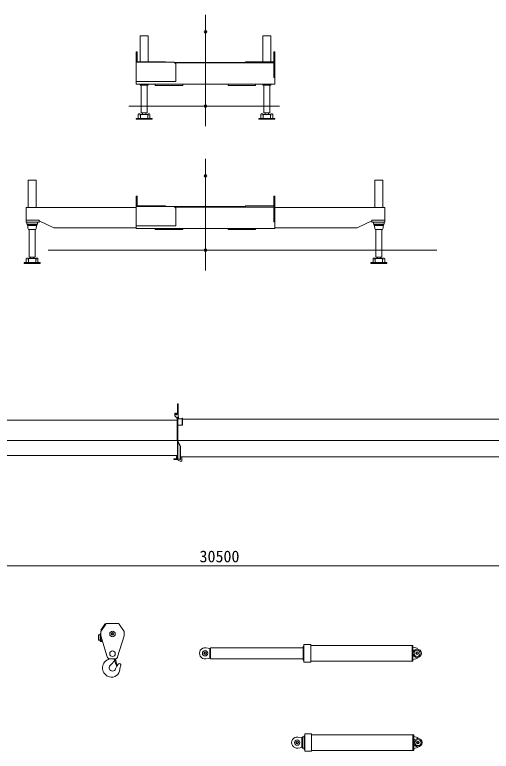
# Model space of a CAD drawing. Units: millimetres, scale not verified. Extents: x -43650 to 43852, y -4717 to 79144.
# Drawn here: x -17233 to -8301, y 1498 to 15292 of the extents above; entities that cross this region are included whole.
import ezdxf
from ezdxf.enums import TextEntityAlignment as Align

# ---------------------------------------------------------------- set-up
doc = ezdxf.new("R2010")
doc.units = ezdxf.units.MM
doc.header["$LTSCALE"] = 100
doc.header["$PDMODE"] = 32
doc.header["$PDSIZE"] = 50
doc.layers.add('0-0_0', color=7, linetype='Continuous', lineweight=18)
doc.styles.add('ＭＳ ゴシック', font='')
doc.styles.get('ＭＳ ゴシック').set_extended_font_data('MS Gothic')

# ---------------------------------------------------------------- blocks, each defined once
blk = doc.blocks.new('D10')
at = {"layer": '0-0_0'}
blk.add_line((33832.48, 12795.25), (18585.25, 12795.25), dxfattribs=at)
at = {"layer": '0-0_0', "style": 'ＭＳ ゴシック'}
blk.add_text('30500', height=110, dxfattribs=at).set_placement((26021.36, 12795.5), align=Align.BOTTOM_LEFT)

msp = doc.modelspace()

# ---------------------------------------------------------------- linework, layer by layer
at = {"layer": '0-0_0'}
for p, q in [((-13657.7, 13204.9), (-13657.7, 15291.8)), ((-14882.7, 14895.4), (-14882.7, 14411.4)), ((-14732.7, 14895.4), (-14882.7, 14895.4)), ((-14732.7, 14895.4), (-14732.7, 14411.4)), ((-12582.7, 14895.4), (-12582.7, 14411.4)), ((-12582.7, 14895.4), (-12432.7, 14895.4)), ((-12432.7, 14895.4), (-12432.7, 14411.4)), ((-14935.7, 14400.7), (-14935.7, 14594.4)), ((-12379.7, 14594.4), (-12357.7, 14594.4)), ((-12379.7, 14594.4), (-12379.7, 14114.4)), ((-12357.7, 14594.4), (-12357.7, 13990.4)), ((-14957.8, 14400.7), (-14242.7, 14400.7)), ((-14935.7, 14411.4), (-14407.7, 14411.4)), ((-14407.7, 14400.7), (-14407.7, 14411.4)), ((-14242.7, 14400.7), (-14212.7, 14370.7)), ((-14240.4, 14398.4), (-12907.7, 14398.4)), ((-14231.4, 14389.4), (-12379.7, 14389.4)), ((-14212.7, 14038.4), (-14212.7, 14370.7)), ((-12907.7, 14411.4), (-12379.7, 14411.4)), ((-12907.7, 14411.4), (-12907.7, 14389.4)), ((-12379.7, 14114.4), (-12357.7, 14114.4)), ((-14957.7, 14038.4), (-14212.7, 14038.4)), ((-14957.7, 13990.4), (-12357.7, 13990.4)), ((-14738.6, 13972.4), (-14876.9, 13972.4)), ((-14862.7, 13972.4), (-14862.7, 13457.7)), ((-14752.7, 13972.4), (-14752.7, 13457.7)), ((-14597.7, 13990.4), (-14597.7, 13968.4)), ((-14082.7, 13968.4), (-14597.7, 13968.4)), ((-14082.7, 13990.4), (-14082.7, 13968.4)), ((-13232.7, 13990.4), (-13232.7, 13968.4)), ((-13232.7, 13968.4), (-12717.7, 13968.4)), ((-12717.7, 13990.4), (-12717.7, 13968.4)), ((-12576.9, 13972.4), (-12438.6, 13972.4)), ((-12562.7, 13972.4), (-12562.7, 13457.7)), ((-12452.7, 13972.4), (-12452.7, 13457.7)), ((-14882.7, 13434.9), (-14907.7, 13434.9)), ((-14882.7, 13434.9), (-14882.7, 13404.9)), ((-14877.7, 13404.9), (-14882.7, 13404.9)), ((-14876.7, 13425.4), (-14877.7, 13424.4)), ((-14877.7, 13410.9), (-14877.7, 13424.4)), ((-14876.7, 13409.9), (-14877.7, 13410.9)), ((-14876.7, 13425.4), (-14738.7, 13425.4)), ((-14862.7, 13457.7), (-14860.2, 13453.4)), ((-14860.2, 13453.4), (-14755.2, 13453.4)), ((-14836.7, 13443.4), (-14836.7, 13438)), ((-14778.7, 13443.4), (-14778.7, 13438)), ((-14752.7, 13457.7), (-14755.2, 13453.4)), ((-14738.7, 13425.4), (-14737.7, 13424.4)), ((-14737.7, 13408.9), (-14738.7, 13409.9)), ((-14737.7, 13408.9), (-14737.7, 13349.9)), ((-14737.7, 13404.9), (-14732.7, 13404.9)), ((-14732.7, 13434.9), (-14732.7, 13404.9)), ((-14732.7, 13434.9), (-14707.7, 13434.9)), ((-14707.7, 13434.9), (-14697.7, 13424.9)), ((-14697.7, 13424.9), (-14697.7, 13349.9)), ((-12617.7, 13424.9), (-12617.7, 13349.9)), ((-12582.7, 13434.9), (-12582.7, 13404.9)), ((-12577.7, 13404.9), (-12582.7, 13404.9)), ((-12576.7, 13425.4), (-12577.7, 13424.4)), ((-12577.7, 13410.9), (-12577.7, 13424.4)), ((-12576.7, 13409.9), (-12577.7, 13410.9)), ((-12577.7, 13408.9), (-12576.7, 13409.9)), ((-12577.7, 13408.9), (-12577.7, 13349.9)), ((-12438.7, 13425.4), (-12576.7, 13425.4)), ((-12562.7, 13457.7), (-12560.2, 13453.4)), ((-12455.2, 13453.4), (-12560.2, 13453.4)), ((-12536.7, 13443.4), (-12536.7, 13438)), ((-12478.7, 13443.4), (-12478.7, 13438)), ((-12452.7, 13457.7), (-12455.2, 13453.4)), ((-12438.7, 13425.4), (-12437.7, 13424.4)), ((-12438.7, 13409.9), (-12437.7, 13410.9)), ((-12438.7, 13409.9), (-12437.7, 13408.9)), ((-12437.7, 13410.9), (-12437.7, 13424.4)), ((-12437.7, 13408.9), (-12437.7, 13349.9)), ((-12437.7, 13404.9), (-12432.7, 13404.9)), ((-12432.7, 13434.9), (-12407.7, 13434.9)), ((-12432.7, 13434.9), (-12432.7, 13404.9)), ((-12407.7, 13434.9), (-12397.7, 13424.9)), ((-12397.7, 13424.9), (-12397.7, 13349.9)), ((-14957.9, 13333.9), (-14957.9, 13349.9)), ((-14657.5, 13349.9), (-14957.9, 13349.9)), ((-14657.5, 13333.9), (-14957.9, 13333.9)), ((-14657.5, 13333.9), (-14657.5, 13349.9)), ((-12657.9, 13349.9), (-12357.5, 13349.9)), ((-12657.9, 13333.9), (-12657.9, 13349.9)), ((-12657.9, 13333.9), (-12357.5, 13333.9)), ((-12357.5, 13333.9), (-12357.5, 13349.9)), ((-13657.7, 10504.5), (-13657.7, 12591.4)), ((-16982.7, 12195), (-16982.7, 11680)), ((-16832.7, 12195), (-16982.7, 12195)), ((-16832.7, 12195), (-16832.7, 11680)), ((-10482.7, 12195), (-10482.7, 11680)), ((-10482.7, 12195), (-10332.7, 12195)), ((-10332.7, 12195), (-10332.7, 11680)), ((-14957.7, 11894), (-14935.7, 11894)), ((-14957.7, 11290), (-14957.7, 11894)), ((-14935.7, 11700.3), (-14935.7, 11894)), ((-12379.7, 11894), (-12379.7, 11414)), ((-12379.7, 11894), (-12357.7, 11894)), ((-12357.7, 11894), (-12357.7, 11290)), ((-12380.7, 11861), (-12379.7, 11862.8)), ((-12379.7, 11860.5), (-12380.7, 11861)), ((-14957.7, 11680), (-17017.7, 11680)), ((-17017.7, 11408), (-17017.7, 11680)), ((-14957.8, 11700.3), (-14242.7, 11700.3)), ((-14935.7, 11711), (-14407.7, 11711)), ((-14407.7, 11700.3), (-14407.7, 11711)), ((-14242.7, 11700.3), (-14212.7, 11670.3)), ((-14240.4, 11698), (-12907.7, 11698)), ((-14231.4, 11689), (-12379.7, 11689)), ((-14212.7, 11338), (-14212.7, 11670.3)), ((-12907.7, 11711), (-12907.7, 11689)), ((-12907.7, 11711), (-12379.7, 11711)), ((-12357.7, 11680), (-10297.7, 11680)), ((-10297.7, 11408), (-10297.7, 11680)), ((-16777.7, 11408), (-17017.7, 11408)), ((-17007.7, 11408), (-17007.7, 11368)), ((-17007.7, 11368), (-16807.7, 11368)), ((-16820.7, 11354), (-16994.7, 11354)), ((-16994.7, 11354), (-16994.7, 11345)), ((-16820.7, 11345), (-16994.7, 11345)), ((-16992.7, 11368), (-16992.7, 11366)), ((-16822.7, 11366), (-16992.7, 11366)), ((-16990.2, 11327), (-16990.2, 11345)), ((-16990.2, 11327), (-16990.1, 11323)), ((-16987.7, 11366), (-16987.7, 11354)), ((-16827.7, 11366), (-16827.7, 11354)), ((-16825.2, 11327), (-16825.3, 11323)), ((-16825.2, 11327), (-16825.2, 11345)), ((-16822.7, 11368), (-16822.7, 11366)), ((-16820.7, 11354), (-16820.7, 11345)), ((-16807.7, 11408), (-16807.7, 11368)), ((-16498.7, 11300), (-16777.7, 11428.8)), ((-14957.7, 11338), (-14212.7, 11338)), ((-12379.7, 11414), (-12357.7, 11414)), ((-10816.8, 11300), (-10537.7, 11428.8)), ((-10537.7, 11442), (-10297.7, 11442)), ((-10537.7, 11408), (-10537.7, 11442)), ((-10537.7, 11408), (-10297.7, 11408)), ((-10507.7, 11408), (-10507.7, 11368)), ((-10307.7, 11368), (-10507.7, 11368)), ((-10494.7, 11354), (-10494.7, 11345)), ((-10494.7, 11354), (-10320.7, 11354)), ((-10494.7, 11345), (-10320.7, 11345)), ((-10492.7, 11368), (-10492.7, 11366)), ((-10492.7, 11366), (-10322.7, 11366)), ((-10490.2, 11327), (-10490.2, 11345)), ((-10490.2, 11327), (-10490.1, 11323)), ((-10487.7, 11366), (-10487.7, 11354)), ((-10327.7, 11366), (-10327.7, 11354)), ((-10325.2, 11327), (-10325.3, 11323)), ((-10325.2, 11327), (-10325.2, 11345)), ((-10322.7, 11368), (-10322.7, 11366)), ((-10320.7, 11354), (-10320.7, 11345)), ((-10307.7, 11408), (-10307.7, 11368)), ((-16838.6, 11272), (-16976.9, 11272)), ((-16962.7, 11272), (-16962.7, 10757.3)), ((-16852.7, 11272), (-16852.7, 10757.3)), ((-14957.7, 11300), (-16498.7, 11300)), ((-14957.7, 11290), (-12357.7, 11290)), ((-14597.7, 11290), (-14597.7, 11268)), ((-14082.7, 11268), (-14597.7, 11268)), ((-14082.7, 11290), (-14082.7, 11268)), ((-13232.7, 11290), (-13232.7, 11268)), ((-13232.7, 11268), (-12717.7, 11268)), ((-12717.7, 11290), (-12717.7, 11268)), ((-12357.7, 11300), (-10816.8, 11300)), ((-10476.9, 11272), (-10338.6, 11272)), ((-10462.7, 11272), (-10462.7, 10757.3)), ((-10352.7, 11272), (-10352.7, 10757.3)), ((-16604.9, 10882), (-9322.1, 10882)), ((-16757.5, 10649.5), (-17057.9, 10649.5)), ((-17057.9, 10633.5), (-17057.9, 10649.5)), ((-16757.5, 10633.5), (-17057.9, 10633.5)), ((-17007.7, 10734.5), (-17017.7, 10724.5)), ((-17017.7, 10724.5), (-17017.7, 10649.5)), ((-16982.7, 10734.5), (-17007.7, 10734.5)), ((-16982.7, 10734.5), (-16982.7, 10704.5)), ((-16977.7, 10704.5), (-16982.7, 10704.5)), ((-16976.7, 10725), (-16977.7, 10724)), ((-16977.7, 10710.5), (-16977.7, 10724)), ((-16976.7, 10709.5), (-16977.7, 10710.5)), ((-16976.7, 10709.5), (-16977.7, 10708.5)), ((-16977.7, 10708.5), (-16977.7, 10649.5)), ((-16976.7, 10725), (-16838.7, 10725)), ((-16962.7, 10757.3), (-16960.2, 10753)), ((-16960.2, 10753), (-16855.2, 10753)), ((-16936.7, 10743), (-16936.7, 10737.5)), ((-16878.7, 10743), (-16878.7, 10737.5)), ((-16852.7, 10757.3), (-16855.2, 10753)), ((-16838.7, 10725), (-16837.7, 10724)), ((-16838.7, 10709.5), (-16837.7, 10710.5)), ((-16837.7, 10708.5), (-16838.7, 10709.5)), ((-16837.7, 10710.5), (-16837.7, 10724)), ((-16837.7, 10708.5), (-16837.7, 10649.5)), ((-16837.7, 10704.5), (-16832.7, 10704.5)), ((-16832.7, 10734.5), (-16832.7, 10704.5)), ((-16797.7, 10724.5), (-16797.7, 10649.5)), ((-16757.5, 10633.5), (-16757.5, 10649.5)), ((-10557.9, 10649.5), (-10257.5, 10649.5)), ((-10557.9, 10633.5), (-10557.9, 10649.5)), ((-10557.9, 10633.5), (-10257.5, 10633.5)), ((-10507.7, 10734.5), (-10517.7, 10724.5)), ((-10517.7, 10724.5), (-10517.7, 10649.5)), ((-10482.7, 10734.5), (-10507.7, 10734.5)), ((-10482.7, 10734.5), (-10482.7, 10704.5)), ((-10477.7, 10704.5), (-10482.7, 10704.5)), ((-10476.7, 10725), (-10477.7, 10724)), ((-10477.7, 10708.5), (-10476.7, 10709.5)), ((-10477.7, 10708.5), (-10477.7, 10649.5)), ((-10338.7, 10725), (-10476.7, 10725)), ((-10462.7, 10757.3), (-10460.2, 10753)), ((-10355.2, 10753), (-10460.2, 10753)), ((-10436.7, 10743), (-10436.7, 10737.5)), ((-10378.7, 10743), (-10378.7, 10737.5)), ((-10352.7, 10757.3), (-10355.2, 10753)), ((-10338.7, 10725), (-10337.7, 10724)), ((-10338.7, 10709.5), (-10337.7, 10710.5)), ((-10337.7, 10710.5), (-10337.7, 10724)), ((-10337.7, 10704.5), (-10332.7, 10704.5)), ((-10332.7, 10734.5), (-10332.7, 10704.5)), ((-10332.7, 10734.5), (-10307.7, 10734.5)), ((-10307.7, 10734.5), (-10297.7, 10724.5)), ((-10297.7, 10724.5), (-10297.7, 10649.5)), ((-10257.5, 10633.5), (-10257.5, 10649.5)), ((-14180.3, 7802.9), (-14180.3, 7997.9)), ((-14167.3, 7802.9), (-14167.3, 7997.9)), ((-14233.3, 7791.1), (-14233.3, 7817.9)), ((-14188.3, 7734.9), (-14230.3, 7780.4)), ((-14223.3, 7827.9), (-14218.6, 7827.9)), ((-14218.6, 7807.9), (-14218.6, 7827.9)), ((-14198.1, 7827.9), (-14180.3, 7827.9)), ((-14198.1, 7807.9), (-14198.1, 7827.9)), ((-14182.3, 7734.9), (-14188.3, 7734.9)), ((-14182.3, 7755.9), (-14182.3, 7321.4)), ((-14182.3, 7755.9), (-14176.3, 7755.9)), ((-14180.3, 7802.9), (-14167.3, 7802.9)), ((-14176.3, 7755.9), (-14176.3, 7321.4)), ((-14176.3, 7731.9), (-14169.3, 7724.9)), ((-14175.3, 7724.9), (-14096.3, 7724.9)), ((-14161.3, 7728.9), (-14167.3, 7802.9)), ((-14165.3, 7724.9), (-14161.3, 7728.9)), ((-14096.3, 7734.9), (-14090.3, 7734.9)), ((-14096.3, 7605.9), (-14096.3, 7734.9)), ((-14090.3, 7605.9), (-14090.3, 7734.9)), ((-21217.3, 7696.4), (-14188.3, 7696.4)), ((-14188.3, 7321.4), (-14188.3, 7605.9)), ((-14188.3, 7605.9), (-14182.3, 7605.9)), ((-14176.3, 7605.9), (-14090.3, 7605.9)), ((-14090.3, 7715.9), (-7034.3, 7715.9)), ((-21323.3, 7318.4), (-14185.3, 7318.4)), ((-14188.3, 7321.9), (-14182.3, 7321.9)), ((-14185.3, 7318.4), (-14188.3, 7321.4)), ((-14185.3, 7318.4), (-7031.3, 7318.4)), ((-14178.3, 7319.4), (-14176.3, 7321.4)), ((-14176.3, 6963.4), (-14176.3, 7317.4)), ((-14176.3, 7298.4), (-14170.9, 7300.9)), ((-14176.3, 7298.4), (-14132.3, 7205.4)), ((-14176.3, 7290.4), (-14172.6, 7290.4)), ((-14170.9, 7300.9), (-14126.9, 7208)), ((-14131.3, 6963.4), (-14131.3, 7201.1)), ((-14125.3, 6963.4), (-14125.3, 7201.1)), ((-21320.3, 7034.4), (-14185.3, 7034.4)), ((-14253.3, 6971.4), (-14250.3, 6974.4)), ((-14253.3, 6960.4), (-14253.3, 6971.4)), ((-14253.3, 6960.4), (-14187.8, 6960.4)), ((-14250.3, 6974.4), (-14199.3, 6974.4)), ((-14199.3, 6972.4), (-14199.3, 7014.4)), ((-14197.3, 7016.4), (-14185.3, 7016.4)), ((-14194, 6963.6), (-14132.6, 6931.5)), ((-14188.8, 6960.9), (-14189.3, 6960.4)), ((-14185.3, 6963.4), (-14176.3, 6963.4)), ((-14176.3, 6970.1), (-14131.3, 6970.1)), ((-14131.3, 6963.4), (-14125.3, 6963.4)), ((-14127.9, 6930.4), (-14110.3, 6930.4)), ((-14125.3, 7013.4), (-7036.3, 7013.4)), ((-14100.3, 6940.4), (-14100.3, 7013.4)), ((-15546.9, 3879.6), (-15618.4, 3768.6)), ((-15617.8, 3740.2), (-15526.9, 3881.1)), ((-15605, 3760), (-15533.4, 3870.9)), ((-15291.9, 3890.2), (-15510.1, 3890.2)), ((-15184.1, 3740.2), (-15275, 3881.1)), ((-15621, 3729.3), (-15621, 3573.9)), ((-15605, 3760), (-15618.4, 3768.6)), ((-15611.3, 3764), (-15611, 3750.7)), ((-15181, 3729.3), (-15181, 3663.3)), ((-15660, 3678.9), (-15630, 3678.9)), ((-15660, 3578.9), (-15660, 3678.9)), ((-15630, 3693.9), (-15630, 3573.9)), ((-15630, 3693.9), (-15621, 3693.9)), ((-15498, 3265.6), (-15620, 3657.3)), ((-15303.9, 3265.6), (-15181.9, 3657.3)), ((-15660, 3578.9), (-15630, 3578.9)), ((-15611, 3563.9), (-15591, 3563.9)), ((-15611, 3554.9), (-15591, 3554.9)), ((-15591, 3563.9), (-15591, 3554.9)), ((-11824.1, 3459.4), (-11824.1, 3459.4)), ((-11824.1, 3436.9), (-11824.1, 3459.4)), ((-11814.1, 3459.4), (-11824.1, 3459.4)), ((-11814.1, 3491.9), (-11811.6, 3494.4)), ((-11814.1, 3459.4), (-11814.1, 3491.9)), ((-11814.1, 3171.9), (-11814.1, 3459.4)), ((-11686.6, 3494.4), (-11811.6, 3494.4)), ((-11684.1, 3491.9), (-11686.6, 3494.4)), ((-11684.1, 3491.9), (-11684.1, 3171.9)), ((-9770.1, 3479.9), (-11684.1, 3479.9)), ((-9785.1, 3183.9), (-9785.1, 3479.9)), ((-9770.1, 3183.9), (-9770.1, 3479.9)), ((-9770.1, 3183.9), (-9770.1, 3479.9)), ((-13562.6, 3424.9), (-13652.7, 3436.1)), ((-13577.6, 3426.8), (-13577.6, 3237)), ((-11824.1, 3436.9), (-13562.6, 3436.9)), ((-11837.6, 3436.9), (-11837.6, 3436.9)), ((-11837.6, 3435.9), (-11837.6, 3435.9)), ((-11824.1, 3226.9), (-11824.1, 3436.9)), ((-9690.6, 3426.4), (-9770.1, 3444.4)), ((-9770.1, 3374.4), (-9757.8, 3374.4)), ((-9690.7, 3411.4), (-9690.7, 3426.4)), ((-15484.7, 3244.3), (-15470, 3230.2)), ((-15332, 3230.2), (-15470, 3230.2)), ((-15361.1, 3187.2), (-15378.6, 3177.1)), ((-15364.1, 3195.1), (-15326.9, 3097.8)), ((-15341.5, 3215.1), (-15355, 3212.2)), ((-15341.5, 3215.1), (-15315.5, 3095.9)), ((-15332, 3230.2), (-15317.2, 3244.3)), ((-13562.6, 3238.9), (-13652.9, 3227.7)), ((-11824.1, 3204.4), (-11824.1, 3226.9)), ((-11814.1, 3204.4), (-11824.1, 3204.4)), ((-9770.1, 3183.9), (-11684.1, 3183.9)), ((-9757.8, 3289.4), (-9770.1, 3289.4)), ((-9770.1, 3219.4), (-9690.6, 3237.4)), ((-9690.7, 3237.4), (-9690.7, 3252.4)), ((-15408.7, 3142.4), (-15445.1, 3105.9)), ((-15315.5, 3095.9), (-15321.1, 3094.7)), ((-11811.6, 3169.4), (-11814.1, 3171.9)), ((-11686.6, 3169.4), (-11811.6, 3169.4)), ((-11686.6, 3169.4), (-11684.1, 3171.9)), ((-11798.2, 1820.1), (-11795.7, 1822.6)), ((-11798.2, 1787.6), (-11798.2, 1820.1)), ((-11670.7, 1822.6), (-11795.7, 1822.6)), ((-11668.2, 1820.1), (-11670.7, 1822.6)), ((-11668.2, 1820.1), (-11668.2, 1500.1)), ((-9754.2, 1808.1), (-11668.2, 1808.1)), ((-9769.2, 1512.1), (-9769.2, 1808.1)), ((-9754.2, 1512.1), (-9754.2, 1808.1)), ((-9754.2, 1512.1), (-9754.2, 1808.1)), ((-11836.7, 1753.1), (-11926.7, 1764.3)), ((-11851.7, 1754.9), (-11851.7, 1565.2)), ((-11808.2, 1765.1), (-11836.7, 1765.1)), ((-11836.7, 1555.1), (-11836.7, 1765.1)), ((-11821.7, 1765.1), (-11821.7, 1765.1)), ((-11821.7, 1764.1), (-11821.7, 1764.1)), ((-11798.2, 1787.6), (-11808.2, 1787.6)), ((-11808.2, 1765.1), (-11808.2, 1787.6)), ((-11808.2, 1787.6), (-11808.2, 1787.6)), ((-11808.2, 1555.1), (-11808.2, 1765.1)), ((-11798.2, 1500.1), (-11798.2, 1787.6)), ((-9674.7, 1754.6), (-9754.2, 1772.6)), ((-9754.2, 1702.6), (-9741.9, 1702.6)), ((-9674.7, 1739.6), (-9674.7, 1754.6)), ((-11836.7, 1567.1), (-11926.9, 1555.9)), ((-11808.2, 1555.1), (-11836.7, 1555.1)), ((-11808.2, 1532.6), (-11808.2, 1555.1)), ((-11798.2, 1532.6), (-11808.2, 1532.6)), ((-11808.2, 1532.6), (-11808.2, 1532.6)), ((-11808.2, 1532.6), (-11808.2, 1532.6)), ((-9741.9, 1617.6), (-9754.2, 1617.6)), ((-9754.2, 1547.6), (-9674.7, 1565.6)), ((-9674.7, 1565.6), (-9674.7, 1580.6)), ((-11795.7, 1497.6), (-11798.2, 1500.1)), ((-11670.7, 1497.6), (-11795.7, 1497.6)), ((-11670.7, 1497.6), (-11668.2, 1500.1)), ((-9754.2, 1512.1), (-11668.2, 1512.1))]:
    msp.add_line(p, q, dxfattribs=at)
for points in [[(-14957.7, 13990.4), (-14957.7, 14594.4), (-14935.7, 14594.4)], [(-12379.7, 14560.9), (-12380.7, 14561.4), (-12379.7, 14563.2)], [(-15093.3, 13582.4), (-12679.3, 13582.4), (-12267.9, 13582.4)], [(-14907.7, 13434.9), (-14917.7, 13424.9), (-14917.7, 13349.9)], [(-14876.7, 13409.9), (-14877.7, 13408.9), (-14877.7, 13349.9)], [(-14738.7, 13409.9), (-14737.7, 13410.9), (-14737.7, 13424.4)], [(-12582.7, 13434.9), (-12607.7, 13434.9), (-12617.7, 13424.9)], [(-16777.7, 11408), (-16777.7, 11442), (-17017.7, 11442)], [(-16832.7, 10734.5), (-16807.7, 10734.5), (-16797.7, 10724.5)], [(-10476.7, 10709.5), (-10477.7, 10710.5), (-10477.7, 10724)], [(-10338.7, 10709.5), (-10337.7, 10708.5), (-10337.7, 10649.5)], [(-14188.3, 7605.9), (-14188.3, 7724.9), (-14182.3, 7724.9)], [(-14185.3, 6963.4), (-14185.3, 7317.4), (-14176.3, 7317.4)], [(-14182.3, 7321.4), (-14180.3, 7319.4), (-14178.3, 7319.4)], [(-11824.1, 3226.9), (-13562.6, 3226.9), (-13562.6, 3436.9)], [(-11824.1, 3204.4), (-11824.1, 3204.4), (-11824.1, 3204.4)]]:
    msp.add_lwpolyline(points, dxfattribs=at)
for centre, radius in [((-13657.7, 14409.4), 3.33), ((-13657.7, 11709), 3.33), ((-15401, 3694.2), 52.5), ((-15401, 3324.2), 52.5), ((-13665.6, 3331.9), 50), ((-9690.6, 3331.9), 79.5), ((-9690.6, 3331.9), 57.5), ((-15356, 3201.7), 10.5), ((-11939.7, 1660.1), 50), ((-9674.7, 1660.1), 79.5), ((-9674.7, 1660.1), 57.5)]:
    msp.add_circle(centre, radius, dxfattribs=at)
for centre, radius, start, end in [((-14772.2, 14026.8), 117.9, 197.96973, 207.46084), ((-14843.2, 14026.8), 117.9, 332.53916, 342.03027), ((-12472.2, 14026.8), 117.9, 197.96973, 207.46084), ((-12543.2, 14026.8), 117.9, 332.53916, 342.03027), ((-14846.7, 13443.4), 10, 0.00004, 89.99996), ((-14807.7, 13409.4), 40, 137.83169, 156.42182), ((-14839.2, 13438), 2.5, 317.8319, 0.00031), ((-14768.7, 13443.4), 10, 90.00004, 179.99996), ((-14776.2, 13438), 2.5, 179.99969, 222.1681), ((-14807.7, 13409.4), 40, 23.57818, 42.16831), ((-12546.7, 13443.4), 10, 0.00004, 89.99996), ((-12507.7, 13409.4), 40, 137.83169, 156.42182), ((-12539.2, 13438), 2.5, 317.8319, 0.00031), ((-12468.7, 13443.4), 10, 90.00004, 179.99996), ((-12476.2, 13438), 2.5, 179.99969, 222.1681), ((-12507.7, 13409.4), 40, 23.57818, 42.16831), ((-16872.2, 11326.4), 117.9, 181.62646, 207.46084), ((-16943.2, 11326.4), 117.9, 332.53916, 358.37354), ((-10372.2, 11326.4), 117.9, 181.62646, 207.46084), ((-10443.2, 11326.4), 117.9, 332.53916, 358.37354), ((-16946.7, 10743), 10, 0.00004, 89.99996), ((-16907.7, 10709), 40, 137.83169, 156.42182), ((-16939.2, 10737.5), 2.5, 317.8319, 0.00031), ((-16868.7, 10743), 10, 90.00004, 179.99996), ((-16876.2, 10737.5), 2.5, 179.99969, 222.1681), ((-16907.7, 10709), 40, 23.57818, 42.16831), ((-10446.7, 10743), 10, 0.00004, 89.99996), ((-10407.7, 10709), 40, 137.83169, 156.42182), ((-10439.2, 10737.5), 2.5, 317.8319, 0.00031), ((-10368.7, 10743), 10, 90.00004, 179.99996), ((-10376.2, 10737.5), 2.5, 179.99969, 222.1681), ((-10407.7, 10709), 40, 23.57818, 42.16831), ((-14173.8, 7997.9), 6.5, 0, 180), ((-14223.3, 7817.9), 10, 90, 180), ((-14213.3, 7791.1), 20, 180, 212.07148), ((-14208.3, 7807.9), 10.2, 180, 0), ((-14151.3, 7198.9), 20, 0, 25.34618), ((-14141.3, 7201.1), 10, 0, 25.34618), ((-14141.3, 7201.1), 16, 0, 25.34618), ((-14197.3, 7014.4), 2, 90, 180), ((-14189.3, 6972.4), 10, 180, 242.43255), ((-14127.9, 6940.4), 10, 242.43255, 270), ((-14110.3, 6940.4), 10, 270, 0), ((-15540.1, 3875.2), 8, 327.17144, 147.17133), ((-15510.1, 3870.2), 20, 90, 147.17146), ((-15291.9, 3870.2), 20, 32.82855, 90), ((-15601, 3729.3), 20, 147.17146, 180), ((-15201, 3729.3), 20, 360, 32.82855), ((-15601, 3663.3), 20, 180, 197.30866), ((-15201, 3663.3), 20, 342.69135, 0.00001), ((-15611, 3573.9), 19, 179.99999, 270), ((-15611, 3573.9), 10, 179.99999, 270), ((-13665.6, 3331.9), 105, 82.91124, 276.98593), ((-15417.5, 3057.2), 171, 113.01836, 256.55083), ((-15450.2, 3280.5), 50, 197.30866, 226.41791), ((-15509, 3272.6), 63, 293.01832, 317.738), ((-15367.6, 3158), 22, 120.00001, 146.45748), ((-15338.2, 3228.4), 22, 175.14595, 226.13276), ((-15351.7, 3280.5), 50, 313.58207, 342.69135), ((-13665.6, 3331.9), 105, 276.98593, 277.08875), ((-15401, 3061.7), 62.5, 135, 340.79877), ((-15536, 3269.7), 180, 314.99995, 326.45745), ((-15091.7, 2954), 265, 137.31562, 160.79881), ((-15322.2, 3099.6), 5, 200.9446, 282.30722), ((-15268.1, 3116.7), 25, 338.32107, 137.3157), ((-14998.6, 3009.6), 265, 158.32104, 175.74972), ((-15417.5, 3040.7), 155, 255.13214, 355.74967), ((-11939.7, 1660.1), 105, 82.91124, 276.98593), ((-11939.7, 1660.1), 105, 276.98593, 277.08875)]:
    msp.add_arc(centre, radius, start, end, dxfattribs=at)
for p in [(-13657.4, 14972.2), (-13657.7, 13582.4), (-13657.7, 12272), (-13657.7, 10882), (-15401, 3694.2), (-13665.6, 3331.9), (-9690.6, 3331.9), (-11939.7, 1660.1), (-9674.7, 1660.1)]:
    msp.add_point(p, dxfattribs=at)

# ---------------------------------------------------------------- block references
at = {"layer": '0-0_0', "xscale": 2, "yscale": 2}
msp.add_blockref('D10', (-65812.1, -20620.1), dxfattribs=at)

doc.saveas('drawing.dxf')
